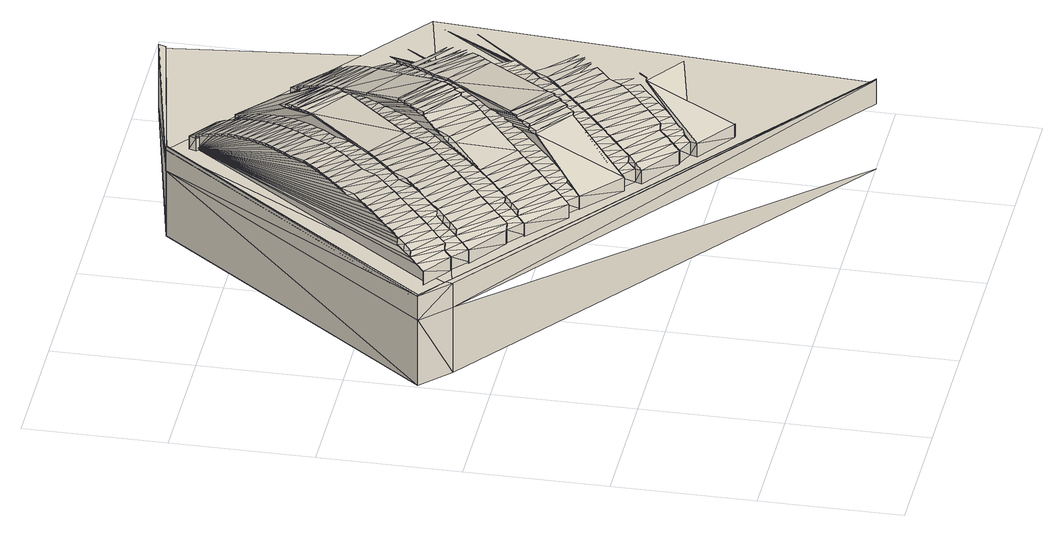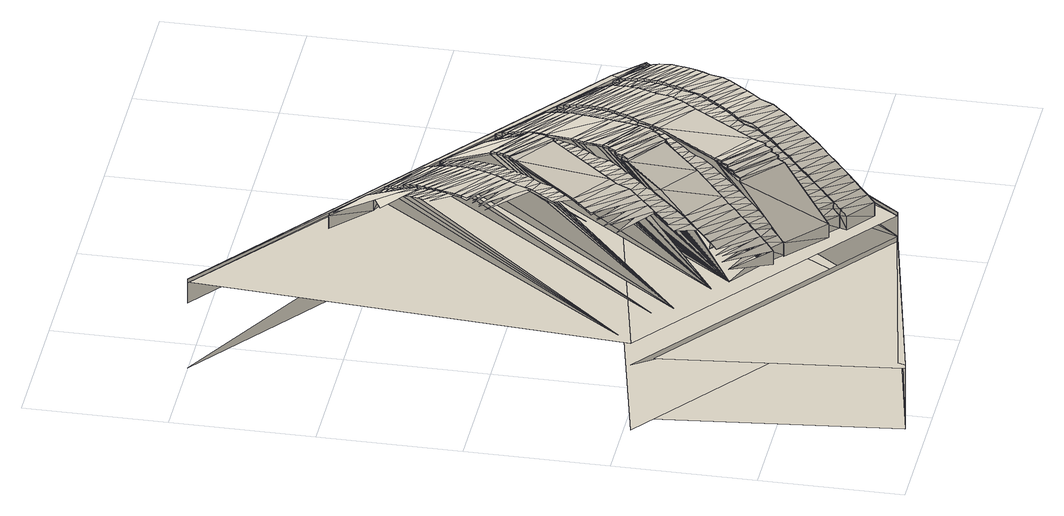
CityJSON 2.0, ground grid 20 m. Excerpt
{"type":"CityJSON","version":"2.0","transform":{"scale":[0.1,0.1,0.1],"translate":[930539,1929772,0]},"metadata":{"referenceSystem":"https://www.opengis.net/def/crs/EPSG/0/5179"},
"CityObjects":{
"building1":{"type":"Building","geometry":[{"type":"MultiSurface","lod":"3","boundaries":[[[0,1,2]],[[3,2,4]],[[5,4,2]],[[6,7,8]],[[4,9,3]],[[10,8,7]],[[11,3,9]],[[7,11,10]],[[9,10,11]],[[5,2,1]],[[12,13,14]],[[15,12,14]],[[16,15,14]],[[17,15,16]],[[13,18,14]],[[12,19,13]],[[15,20,12]],[[21,17,16]],[[14,22,16]],[[17,23,15]],[[24,17,21]],[[25,24,21]],[[16,26,21]],[[24,27,17]],[[22,14,18]],[[28,24,25]],[[18,13,19]],[[19,12,20]],[[29,28,25]],[[21,30,25]],[[26,16,22]],[[20,15,23]],[[28,31,24]],[[18,19,22]],[[19,20,22]],[[32,28,29]],[[20,26,22]],[[30,21,26]],[[25,33,29]],[[34,32,29]],[[23,26,20]],[[19,35,20]],[[23,17,27]],[[32,36,28]],[[37,32,34]],[[20,38,23]],[[30,26,23]],[[33,25,30]],[[27,30,23]],[[39,37,34]],[[29,40,34]],[[27,24,31]],[[38,20,35]],[[35,41,42]],[[38,35,42]],[[37,43,32]],[[44,23,38]],[[45,38,42]],[[46,37,39]],[[33,30,27]],[[23,44,27]],[[40,29,33]],[[31,33,27]],[[31,28,36]],[[47,46,39]],[[34,48,39]],[[44,38,45]],[[46,49,37]],[[27,50,31]],[[41,51,42]],[[40,33,31]],[[52,44,45]],[[50,27,44]],[[35,53,41]],[[38,54,35]],[[55,46,47]],[[36,40,31]],[[48,34,40]],[[42,56,45]],[[50,44,52]],[[36,32,43]],[[39,57,47]],[[44,58,38]],[[59,55,47]],[[2,60,0]],[[31,61,36]],[[61,31,50]],[[62,50,52]],[[55,63,46]],[[48,40,36]],[[45,64,52]],[[43,48,36]],[[57,39,48]],[[65,55,59]],[[61,50,62]],[[43,37,49]],[[50,66,44]],[[67,61,62]],[[47,68,59]],[[36,69,43]],[[69,36,61]],[[70,65,59]],[[65,71,55]],[[57,48,43]],[[52,72,62]],[[56,42,51]],[[69,61,67]],[[49,57,43]],[[68,47,57]],[[51,41,53]],[[73,65,70]],[[61,74,50]],[[49,46,63]],[[53,35,54]],[[64,45,56]],[[75,69,67]],[[76,43,69]],[[43,76,49]],[[59,77,70]],[[62,78,67]],[[79,73,70]],[[54,38,58]],[[73,80,65]],[[68,57,49]],[[63,68,49]],[[76,69,75]],[[69,81,61]],[[72,52,64]],[[51,53,56]],[[77,59,68]],[[53,54,56]],[[82,73,79]],[[63,55,71]],[[54,64,56]],[[83,76,75]],[[49,84,63]],[[84,49,76]],[[58,44,66]],[[67,85,75]],[[58,64,54]],[[70,86,79]],[[77,68,63]],[[87,82,79]],[[53,88,54]],[[82,89,73]],[[84,76,83]],[[78,62,72]],[[90,91,92]],[[71,77,63]],[[76,93,69]],[[86,70,77]],[[72,64,58]],[[94,91,90]],[[54,95,58]],[[96,82,87]],[[97,63,84]],[[66,50,74]],[[71,65,80]],[[98,84,83]],[[1,99,5]],[[63,97,71]],[[66,72,58]],[[75,100,83]],[[95,54,88]],[[101,91,94]],[[79,102,87]],[[86,77,71]],[[88,103,104]],[[105,96,87]],[[85,67,78]],[[96,106,82]],[[97,84,98]],[[95,88,104]],[[84,107,76]],[[108,95,104]],[[78,72,66]],[[58,109,66]],[[109,58,95]],[[80,86,71]],[[74,61,81]],[[110,91,101]],[[102,79,86]],[[111,71,97]],[[112,97,98]],[[74,78,66]],[[80,73,89]],[[113,96,105]],[[109,95,108]],[[71,111,80]],[[83,114,98]],[[103,115,104]],[[97,116,84]],[[117,109,108]],[[100,75,85]],[[66,118,74]],[[102,86,80]],[[85,78,74]],[[111,97,112]],[[87,119,105]],[[118,66,109]],[[120,91,110]],[[88,121,103]],[[113,122,96]],[[123,113,105]],[[81,69,93]],[[81,85,74]],[[104,124,108]],[[89,102,80]],[[95,125,88]],[[118,109,117]],[[119,87,102]],[[126,80,111]],[[127,111,112]],[[89,82,106]],[[128,118,117]],[[109,129,95]],[[80,126,89]],[[98,130,112]],[[131,91,120]],[[74,132,81]],[[132,74,118]],[[133,113,123]],[[100,85,81]],[[111,134,97]],[[114,83,100]],[[119,102,89]],[[108,135,117]],[[126,111,127]],[[93,76,107]],[[93,100,81]],[[105,136,123]],[[132,118,128]],[[106,119,89]],[[137,133,123]],[[133,138,113]],[[118,139,109]],[[140,91,131]],[[141,89,126]],[[136,105,119]],[[142,126,127]],[[143,132,128]],[[106,96,122]],[[81,144,93]],[[144,81,132]],[[89,141,106]],[[112,145,127]],[[114,100,93]],[[117,146,128]],[[124,104,115]],[[147,133,137]],[[126,148,111]],[[130,98,114]],[[136,119,106]],[[107,84,116]],[[141,126,142]],[[144,132,143]],[[107,114,93]],[[115,103,121]],[[149,91,140]],[[132,150,118]],[[135,108,124]],[[123,151,137]],[[122,136,106]],[[152,93,144]],[[121,88,125]],[[153,147,137]],[[154,144,143]],[[147,155,133]],[[93,152,107]],[[156,106,141]],[[157,141,142]],[[151,123,136]],[[128,158,143]],[[130,114,107]],[[125,95,129]],[[122,113,138]],[[106,156,122]],[[127,159,142]],[[145,112,130]],[[141,160,126]],[[161,91,149]],[[152,144,154]],[[162,147,153]],[[116,97,134]],[[115,121,124]],[[116,130,107]],[[144,163,132]],[[146,117,135]],[[151,136,122]],[[121,125,124]],[[156,141,157]],[[125,135,124]],[[164,107,152]],[[165,152,154]],[[137,166,153]],[[138,151,122]],[[129,109,139]],[[107,164,116]],[[167,162,153]],[[162,168,147]],[[169,91,161]],[[143,170,154]],[[129,135,125]],[[171,122,156]],[[172,156,157]],[[166,137,151]],[[145,130,116]],[[152,173,144]],[[121,174,125]],[[164,152,165]],[[142,175,157]],[[159,127,145]],[[158,128,146]],[[138,133,155]],[[122,171,138]],[[156,176,141]],[[134,111,148]],[[134,145,116]],[[177,162,167]],[[146,135,129]],[[139,118,150]],[[125,178,129]],[[179,116,164]],[[180,164,165]],[[166,151,138]],[[181,91,169]],[[171,156,172]],[[116,179,134]],[[139,146,129]],[[153,182,167]],[[154,183,165]],[[178,125,174]],[[177,184,162]],[[185,177,167]],[[155,166,138]],[[159,145,134]],[[164,186,152]],[[174,187,188]],[[189,138,171]],[[179,164,180]],[[170,143,158]],[[178,174,188]],[[158,146,139]],[[129,190,139]],[[191,171,172]],[[175,142,159]],[[182,153,166]],[[2,3,60]],[[192,60,3]],[[193,194,6]],[[148,126,160]],[[157,195,172]],[[148,159,134]],[[190,129,178]],[[155,147,168]],[[3,11,192]],[[150,132,163]],[[138,189,155]],[[7,6,194]],[[150,158,139]],[[196,192,11]],[[197,177,185]],[[198,91,181]],[[171,199,156]],[[194,196,7]],[[11,7,196]],[[200,134,179]],[[201,179,180]],[[134,200,148]],[[189,171,191]],[[182,166,155]],[[165,202,180]],[[6,8,193]],[[1,0,203]],[[167,204,185]],[[139,205,150]],[[197,206,177]],[[187,207,188]],[[208,197,185]],[[179,209,164]],[[175,159,148]],[[205,139,190]],[[170,158,150]],[[168,182,155]],[[183,154,170]],[[200,179,201]],[[210,155,189]],[[163,144,173]],[[174,211,187]],[[195,157,175]],[[212,91,198]],[[213,189,191]],[[160,175,148]],[[163,170,150]],[[178,214,174]],[[160,141,176]],[[204,167,182]],[[168,162,184]],[[172,215,191]],[[216,197,208]],[[155,210,168]],[[189,217,171]],[[218,148,200]],[[53,219,54]],[[148,218,160]],[[150,220,163]],[[220,150,205]],[[210,189,213]],[[180,221,201]],[[222,178,188]],[[204,182,168]],[[183,170,163]],[[200,223,179]],[[202,165,183]],[[185,224,208]],[[216,225,197]],[[226,216,208]],[[227,91,212]],[[195,175,160]],[[54,219,58]],[[173,152,186]],[[184,204,168]],[[173,183,163]],[[228,168,210]],[[229,210,213]],[[215,172,195]],[[176,195,160]],[[230,200,201]],[[176,156,199]],[[224,185,204]],[[184,177,206]],[[191,231,213]],[[232,160,218]],[[233,163,220]],[[168,228,184]],[[210,234,189]],[[235,216,226]],[[163,233,173]],[[58,219,66]],[[160,232,176]],[[236,91,227]],[[202,183,173]],[[228,210,229]],[[221,180,202]],[[224,204,184]],[[237,188,207]],[[235,238,216]],[[208,239,226]],[[186,164,209]],[[215,195,176]],[[186,202,173]],[[240,235,226]],[[207,187,211]],[[206,224,184]],[[66,219,74]],[[241,184,228]],[[211,174,214]],[[231,191,215]],[[242,228,229]],[[199,215,176]],[[243,173,233]],[[244,230,201]],[[199,171,217]],[[239,208,224]],[[206,197,225]],[[245,176,232]],[[213,246,229]],[[173,243,186]],[[247,91,236]],[[184,241,206]],[[228,248,210]],[[176,245,199]],[[221,202,186]],[[74,219,81]],[[249,235,240]],[[250,201,221]],[[241,228,242]],[[239,224,206]],[[209,179,223]],[[207,211,237]],[[209,221,186]],[[231,215,199]],[[211,214,237]],[[249,251,235]],[[225,239,206]],[[226,252,240]],[[253,186,243]],[[254,206,241]],[[201,250,244]],[[255,91,247]],[[217,231,199]],[[246,213,231]],[[256,249,240]],[[81,219,93]],[[186,253,209]],[[188,237,222]],[[217,189,234]],[[230,257,200]],[[225,216,238]],[[252,226,239]],[[258,199,245]],[[206,254,225]],[[229,259,242]],[[241,260,228]],[[250,221,209]],[[261,262,178]],[[211,263,214]],[[199,258,217]],[[4,5,264]],[[265,264,5]],[[264,266,4]],[[8,10,267]],[[268,249,256]],[[252,239,225]],[[223,250,209]],[[9,4,266]],[[214,269,270]],[[271,267,10]],[[246,231,217]],[[10,9,271]],[[266,271,9]],[[93,219,107]],[[272,209,253]],[[238,252,225]],[[273,91,255]],[[261,178,222]],[[268,274,249]],[[275,225,254]],[[240,276,256]],[[234,246,217]],[[209,272,223]],[[263,277,278]],[[279,268,256]],[[269,214,263]],[[259,229,246]],[[238,235,251]],[[280,217,258]],[[269,263,278]],[[225,275,238]],[[234,210,248]],[[276,240,252]],[[281,230,244]],[[282,269,278]],[[270,283,284]],[[214,285,237]],[[283,270,269]],[[107,219,116]],[[217,280,234]],[[286,268,279]],[[276,252,238]],[[287,91,273]],[[288,223,272]],[[283,269,282]],[[259,246,234]],[[35,38,289]],[[290,230,281]],[[251,276,238]],[[277,291,278]],[[292,238,275]],[[293,241,242]],[[223,288,294]],[[295,244,250]],[[285,222,237]],[[223,200,257]],[[256,296,279]],[[257,250,223]],[[284,297,298]],[[286,299,268]],[[38,44,289]],[[300,286,279]],[[301,283,282]],[[116,219,134]],[[297,284,283]],[[263,302,277]],[[248,259,234]],[[251,249,274]],[[248,228,260]],[[238,292,251]],[[303,242,259]],[[214,178,262]],[[304,234,280]],[[305,290,281]],[[278,306,282]],[[296,256,276]],[[244,295,281]],[[269,307,263]],[[44,50,289]],[[308,91,287]],[[297,283,301]],[[309,286,300]],[[234,304,248]],[[310,261,222]],[[311,294,288]],[[290,312,230]],[[296,276,251]],[[313,298,297]],[[283,314,269]],[[134,219,148]],[[50,61,289]],[[315,297,301]],[[316,261,310]],[[294,311,317]],[[298,313,318]],[[121,319,125]],[[274,296,251]],[[303,259,248]],[[320,290,305]],[[309,321,286]],[[322,316,310]],[[323,251,292]],[[279,324,300]],[[325,309,300]],[[282,326,301]],[[327,91,308]],[[61,69,289]],[[260,303,248]],[[262,285,214]],[[313,297,315]],[[251,323,274]],[[125,319,129]],[[328,316,322]],[[274,268,299]],[[329,248,304]],[[324,279,296]],[[330,320,305]],[[331,328,322]],[[297,332,283]],[[148,219,160]],[[281,333,305]],[[334,317,311]],[[222,285,310]],[[335,309,325]],[[248,329,260]],[[336,318,313]],[[337,313,315]],[[69,76,289]],[[320,338,290]],[[339,328,331]],[[318,336,340]],[[129,319,139]],[[324,296,274]],[[317,334,341]],[[316,342,261]],[[295,250,257]],[[306,278,291]],[[343,91,327]],[[344,339,331]],[[301,345,315]],[[299,324,274]],[[346,320,330]],[[335,347,309]],[[76,84,289]],[[310,348,322]],[[291,277,302]],[[300,349,325]],[[350,293,242]],[[351,335,325]],[[336,313,337]],[[352,274,323]],[[313,353,297]],[[302,263,307]],[[160,219,176]],[[139,319,150]],[[354,339,344]],[[328,355,316]],[[326,282,306]],[[356,260,329]],[[333,281,295]],[[84,97,289]],[[299,286,321]],[[274,352,299]],[[349,300,324]],[[357,340,336]],[[358,354,344]],[[359,336,337]],[[360,346,330]],[[257,230,312]],[[322,361,331]],[[362,335,351]],[[363,341,334]],[[340,357,364]],[[260,356,365]],[[307,269,314]],[[305,366,330]],[[367,91,343]],[[339,368,328]],[[369,360,330]],[[346,370,320]],[[315,371,337]],[[341,363,372]],[[373,354,358]],[[97,111,289]],[[150,319,163]],[[349,324,299]],[[357,336,359]],[[336,374,313]],[[331,375,344]],[[291,302,306]],[[362,376,335]],[[176,219,199]],[[242,303,350]],[[377,373,358]],[[378,362,351]],[[325,379,351]],[[302,307,306]],[[293,380,241]],[[345,301,326]],[[333,295,257]],[[321,349,299]],[[307,326,306]],[[354,381,339]],[[382,373,377]],[[383,299,352]],[[111,126,289]],[[384,360,369]],[[267,385,8]],[[386,364,357]],[[387,365,356]],[[388,357,359]],[[312,333,257]],[[314,283,332]],[[203,0,60]],[[389,91,367]],[[321,309,347]],[[366,305,333]],[[390,382,377]],[[379,325,349]],[[163,319,173]],[[299,383,321]],[[314,326,307]],[[391,362,378]],[[364,386,392]],[[348,310,285]],[[393,372,363]],[[312,290,338]],[[394,360,384]],[[337,395,359]],[[344,396,358]],[[302,397,307]],[[373,398,354]],[[365,387,399]],[[330,400,369]],[[199,219,217]],[[372,393,401]],[[262,261,342]],[[126,141,289]],[[402,394,384]],[[360,403,346]],[[404,382,390]],[[357,405,336]],[[380,303,260]],[[379,349,321]],[[386,357,388]],[[371,315,345]],[[391,406,362]],[[361,322,348]],[[307,407,314]],[[408,391,378]],[[351,409,378]],[[358,410,377]],[[345,326,314]],[[411,404,390]],[[347,379,321]],[[332,297,353]],[[412,394,402]],[[173,319,186]],[[366,333,312]],[[382,413,373]],[[414,404,411]],[[415,91,389]],[[416,321,383]],[[342,316,355]],[[417,392,386]],[[332,345,314]],[[418,386,388]],[[141,156,289]],[[419,399,387]],[[369,420,384]],[[421,412,402]],[[392,417,422]],[[347,335,376]],[[409,351,379]],[[338,366,312]],[[400,330,366]],[[407,307,397]],[[423,391,408]],[[217,219,234]],[[359,424,388]],[[321,416,347]],[[375,331,361]],[[425,401,393]],[[397,426,427]],[[348,285,262]],[[394,428,360]],[[404,429,382]],[[377,430,390]],[[355,328,368]],[[407,397,427]],[[399,419,431]],[[342,348,262]],[[432,412,421]],[[386,433,357]],[[338,320,370]],[[395,337,371]],[[417,386,418]],[[314,434,332]],[[401,425,435]],[[371,345,332]],[[186,319,209]],[[434,314,407]],[[384,436,402]],[[156,171,289]],[[409,379,347]],[[423,437,391]],[[438,423,408]],[[439,432,421]],[[396,344,375]],[[361,348,342]],[[353,313,374]],[[378,440,408]],[[441,350,303]],[[260,241,380]],[[390,442,411]],[[412,443,394]],[[353,371,332]],[[368,339,381]],[[444,422,417]],[[445,91,415]],[[414,446,404]],[[376,409,347]],[[447,432,439]],[[355,361,342]],[[448,417,418]],[[400,366,338]],[[449,347,416]],[[88,95,450]],[[234,219,248]],[[422,444,451]],[[376,362,406]],[[171,189,289]],[[426,452,427]],[[453,431,419]],[[454,447,439]],[[388,455,418]],[[456,423,438]],[[424,359,395]],[[440,378,409]],[[375,361,355]],[[432,457,412]],[[95,109,450]],[[347,449,376]],[[402,458,421]],[[332,459,353]],[[209,319,223]],[[370,400,338]],[[410,358,396]],[[381,354,398]],[[459,332,434]],[[420,369,400]],[[368,375,355]],[[397,460,426]],[[395,371,353]],[[461,435,425]],[[417,462,386]],[[431,453,463]],[[464,447,454]],[[444,417,448]],[[370,346,403]],[[435,461,465]],[[374,336,405]],[[407,466,397]],[[467,91,445]],[[456,468,423]],[[109,118,450]],[[374,395,353]],[[189,210,289]],[[396,375,368]],[[440,409,376]],[[408,469,438]],[[470,456,438]],[[430,377,410]],[[471,464,454]],[[421,472,439]],[[447,473,432]],[[381,396,368]],[[474,451,444]],[[406,440,376]],[[398,373,413]],[[248,219,260]],[[475,444,448]],[[476,464,471]],[[477,353,459]],[[478,376,449]],[[479,407,427]],[[118,132,450]],[[451,474,480]],[[211,481,214]],[[418,482,448]],[[353,477,374]],[[436,384,420]],[[455,388,424]],[[406,391,437]],[[483,463,453]],[[210,228,289]],[[410,396,381]],[[424,395,374]],[[484,456,470]],[[469,408,440]],[[485,414,411]],[[486,476,471]],[[464,487,447]],[[403,400,370]],[[376,478,406]],[[403,360,428]],[[413,382,429]],[[488,293,350]],[[398,410,381]],[[444,489,417]],[[442,390,430]],[[490,91,467]],[[439,491,454]],[[132,144,450]],[[474,444,475]],[[463,483,492]],[[493,465,461]],[[405,357,433]],[[494,476,486]],[[405,424,374]],[[289,241,293]],[[484,495,456]],[[469,440,406]],[[496,293,488]],[[496,497,293]],[[458,402,436]],[[430,410,398]],[[228,241,289]],[[420,400,403]],[[498,484,470]],[[438,499,470]],[[144,152,450]],[[465,493,500]],[[501,411,442]],[[502,494,486]],[[428,394,443]],[[454,503,471]],[[413,430,398]],[[504,480,474]],[[476,505,464]],[[429,404,446]],[[437,469,406]],[[506,374,477]],[[507,474,475]],[[497,508,293]],[[509,496,488]],[[510,494,502]],[[511,406,478]],[[374,506,405]],[[480,504,512]],[[482,418,455]],[[455,424,405]],[[513,91,490]],[[437,423,468]],[[448,514,475]],[[515,484,498]],[[508,516,293]],[[436,420,403]],[[517,427,452]],[[499,438,469]],[[442,430,413]],[[152,164,450]],[[443,412,457]],[[406,511,437]],[[472,421,458]],[[428,436,403]],[[494,518,476]],[[497,496,509]],[[452,426,460]],[[519,492,483]],[[429,442,413]],[[474,520,444]],[[516,521,293]],[[471,522,486]],[[504,474,507]],[[433,455,405]],[[433,386,462]],[[350,441,488]],[[460,397,466]],[[496,523,293]],[[524,497,509]],[[223,319,257]],[[515,525,484]],[[458,436,428]],[[492,519,526]],[[527,500,493]],[[521,528,293]],[[529,515,498]],[[501,442,429]],[[499,469,437]],[[164,179,450]],[[508,497,524]],[[470,530,498]],[[443,458,428]],[[491,439,472]],[[531,405,506]],[[457,432,473]],[[446,501,429]],[[532,91,513]],[[533,512,504]],[[510,534,494]],[[528,535,293]],[[468,499,437]],[[536,504,507]],[[405,531,433]],[[500,527,537]],[[538,508,524]],[[486,539,502]],[[540,437,511]],[[535,541,293]],[[441,303,380]],[[482,455,433]],[[542,515,529]],[[514,448,482]],[[497,543,496]],[[475,544,507]],[[468,456,495]],[[512,533,545]],[[472,458,443]],[[488,546,509]],[[179,200,450]],[[530,470,499]],[[473,447,487]],[[437,540,468]],[[547,510,502]],[[452,460,517]],[[457,472,443]],[[504,548,474]],[[516,508,538]],[[460,466,517]],[[462,482,433]],[[503,454,491]],[[462,417,489]],[[549,485,411]],[[533,504,536]],[[542,550,515]],[[551,526,519]],[[552,91,532]],[[553,542,529]],[[554,516,538]],[[509,555,524]],[[498,556,529]],[[491,472,457]],[[530,499,468]],[[508,557,497]],[[558,537,527]],[[559,433,531]],[[427,517,479]],[[526,551,560]],[[521,516,554]],[[473,491,457]],[[522,471,503]],[[487,464,505]],[[561,545,533]],[[495,530,468]],[[433,559,462]],[[562,533,536]],[[563,542,553]],[[564,468,540]],[[565,521,554]],[[537,558,566]],[[514,482,462]],[[544,475,514]],[[495,484,525]],[[516,567,508]],[[257,319,312]],[[507,568,536]],[[569,570,407]],[[545,561,571]],[[556,498,530]],[[524,572,538]],[[503,491,473]],[[468,564,495]],[[573,91,552]],[[505,476,518]],[[533,574,504]],[[528,521,565]],[[487,503,473]],[[489,514,462]],[[489,444,520]],[[485,575,414]],[[563,576,542]],[[411,501,549]],[[577,563,553]],[[561,533,562]],[[200,230,450]],[[539,486,522]],[[214,481,262]],[[529,578,553]],[[380,293,523]],[[546,488,441]],[[579,528,565]],[[521,580,516]],[[581,560,551]],[[556,530,495]],[[582,462,559]],[[522,503,487]],[[538,583,554]],[[569,407,479]],[[535,528,579]],[[541,584,293]],[[585,566,558]],[[505,522,487]],[[462,582,489]],[[525,556,495]],[[560,581,586]],[[518,494,534]],[[587,563,577]],[[588,571,561]],[[312,319,338]],[[589,91,573]],[[544,514,489]],[[525,515,550]],[[590,535,579]],[[591,561,562]],[[528,592,521]],[[568,507,544]],[[593,495,564]],[[566,585,594]],[[523,496,543]],[[595,502,539]],[[578,529,556]],[[555,509,546]],[[541,535,590]],[[495,593,525]],[[571,588,596]],[[597,598,510]],[[536,599,562]],[[554,600,565]],[[561,601,533]],[[602,587,577]],[[520,544,489]],[[587,603,563]],[[539,522,505]],[[575,501,446]],[[520,474,548]],[[546,441,380]],[[502,595,547]],[[518,539,505]],[[597,510,547]],[[553,604,577]],[[588,561,591]],[[605,1,203]],[[8,385,193]],[[606,602,577]],[[578,556,525]],[[535,607,528]],[[608,489,582]],[[609,91,589]],[[572,524,555]],[[523,546,380]],[[543,497,557]],[[260,219,380]],[[610,586,581]],[[565,611,579]],[[174,178,612]],[[595,539,518]],[[550,578,525]],[[613,594,585]],[[489,608,520]],[[534,595,518]],[[230,290,450]],[[338,319,370]],[[586,610,614]],[[550,542,576]],[[541,615,535]],[[523,380,543]],[[568,544,520]],[[616,596,588]],[[617,525,593]],[[555,546,523]],[[604,553,578]],[[557,508,567]],[[594,613,618]],[[619,588,591]],[[620,91,609]],[[543,555,523]],[[599,536,568]],[[525,617,550]],[[602,621,587]],[[622,602,606]],[[567,557,380]],[[380,557,543]],[[579,623,590]],[[583,538,572]],[[596,616,624]],[[562,625,591]],[[548,568,520]],[[588,626,561]],[[548,504,574]],[[577,627,606]],[[290,320,450]],[[580,567,380]],[[628,569,479]],[[629,622,606]],[[584,289,293]],[[262,481,342]],[[572,555,543]],[[604,578,550]],[[446,414,575]],[[630,549,501]],[[631,520,608]],[[616,588,619]],[[302,632,307]],[[567,516,580]],[[557,572,543]],[[592,580,380]],[[633,614,610]],[[634,569,628]],[[576,604,550]],[[600,554,583]],[[635,636,620]],[[370,319,403]],[[520,631,548]],[[576,563,603]],[[342,481,355]],[[637,634,628]],[[485,618,613]],[[638,550,617]],[[607,592,380]],[[614,633,639]],[[640,622,629]],[[636,91,620]],[[622,641,602]],[[320,346,450]],[[627,577,604]],[[580,521,592]],[[307,632,314]],[[550,638,576]],[[599,568,548]],[[642,541,590]],[[583,572,557]],[[643,624,616]],[[644,616,619]],[[567,583,557]],[[615,607,380]],[[618,485,645]],[[355,481,368]],[[403,319,428]],[[646,640,629]],[[647,634,637]],[[606,648,629]],[[534,510,598]],[[611,565,600]],[[625,562,599]],[[649,595,534]],[[591,650,619]],[[624,643,651]],[[616,652,588]],[[574,533,601]],[[574,599,548]],[[627,604,576]],[[178,261,612]],[[653,640,654]],[[346,360,450]],[[649,547,595]],[[600,583,567]],[[368,481,381]],[[592,528,607]],[[428,319,443]],[[603,627,576]],[[654,640,646]],[[655,597,547]],[[314,632,332]],[[580,600,567]],[[640,656,622]],[[603,587,621]],[[623,579,611]],[[643,616,644]],[[657,639,633]],[[658,576,638]],[[548,659,574]],[[648,606,627]],[[381,481,398]],[[360,394,450]],[[443,319,457]],[[653,660,640]],[[661,645,485]],[[576,658,603]],[[662,663,664]],[[639,657,665]],[[666,664,663]],[[607,535,615]],[[629,667,646]],[[611,600,580]],[[668,485,549]],[[592,611,580]],[[394,412,450]],[[625,599,574]],[[654,669,653]],[[670,590,623]],[[645,661,671]],[[332,632,353]],[[621,627,603]],[[672,643,644]],[[673,651,643]],[[457,319,473]],[[398,481,413]],[[621,602,641]],[[619,674,644]],[[650,591,625]],[[412,432,450]],[[598,649,534]],[[601,625,574]],[[601,561,626]],[[623,611,592]],[[646,675,654]],[[643,676,616]],[[607,623,592]],[[651,673,677]],[[661,485,668]],[[413,481,429]],[[432,447,450]],[[473,319,487]],[[667,629,648]],[[678,603,658]],[[648,627,621]],[[679,665,657]],[[603,678,621]],[[447,464,450]],[[680,615,380]],[[665,679,681]],[[673,643,672]],[[641,648,621]],[[670,623,607]],[[682,671,661]],[[429,481,446]],[[615,670,607]],[[641,622,656]],[[487,319,505]],[[464,476,450]],[[683,661,668]],[[261,316,612]],[[671,682,684]],[[661,685,485]],[[549,630,668]],[[584,680,541]],[[476,494,450]],[[667,648,641]],[[505,319,518]],[[686,677,673]],[[656,640,660]],[[621,687,641]],[[316,328,612]],[[644,688,672]],[[687,621,678]],[[675,646,667]],[[689,597,655]],[[689,690,597]],[[494,510,450]],[[547,649,655]],[[677,686,691]],[[673,692,643]],[[660,653,669]],[[656,667,641]],[[689,681,679]],[[328,339,612]],[[630,501,575]],[[682,661,683]],[[590,670,642]],[[518,319,534]],[[681,689,693]],[[339,354,612]],[[669,654,675]],[[694,684,682]],[[354,373,612]],[[641,695,656]],[[675,667,656]],[[660,669,656]],[[695,641,687]],[[584,541,642]],[[696,682,683]],[[682,697,661]],[[669,675,656]],[[373,382,612]],[[698,691,686]],[[684,694,699]],[[219,680,380]],[[668,700,683]],[[656,584,660]],[[701,693,689]],[[382,404,612]],[[691,698,702]],[[510,597,450]],[[703,689,655]],[[693,701,704]],[[694,682,696]],[[404,414,612]],[[705,670,615]],[[584,656,695]],[[706,699,694]],[[263,269,707]],[[289,660,584]],[[701,689,703]],[[575,485,685]],[[615,541,680]],[[700,668,630]],[[708,673,672]],[[709,702,698]],[[710,694,696]],[[269,283,707]],[[711,649,598]],[[598,597,690]],[[699,706,712]],[[694,713,682]],[[714,704,701]],[[683,715,696]],[[711,655,649]],[[702,709,575]],[[705,642,670]],[[704,714,716]],[[717,701,703]],[[289,584,718]],[[706,694,710]],[[701,719,689]],[[534,319,598]],[[718,584,642]],[[700,630,575]],[[655,711,703]],[[714,701,717]],[[720,712,706]],[[685,661,697]],[[685,700,575]],[[721,716,714]],[[690,711,598]],[[722,706,710]],[[715,683,700]],[[680,705,615]],[[712,720,723]],[[706,724,694]],[[716,721,725]],[[289,219,584]],[[696,726,710]],[[727,714,717]],[[718,728,289]],[[597,689,450]],[[714,729,701]],[[720,706,722]],[[703,730,717]],[[642,705,718]],[[414,485,612]],[[721,714,727]],[[731,723,720]],[[732,725,721]],[[697,682,713]],[[725,732,733]],[[734,720,722]],[[723,731,735]],[[726,696,715]],[[720,736,706]],[[737,721,727]],[[710,738,722]],[[721,739,714]],[[731,720,734]],[[690,689,719]],[[732,721,737]],[[717,740,727]],[[689,701,450]],[[730,703,711]],[[733,741,742]],[[743,735,731]],[[741,733,732]],[[735,743,690]],[[744,731,734]],[[745,732,737]],[[60,746,203]],[[701,714,450]],[[680,584,219]],[[731,747,720]],[[722,748,734]],[[732,749,721]],[[219,289,728]],[[730,711,690]],[[741,732,745]],[[727,750,737]],[[743,731,744]],[[742,751,752]],[[719,701,729]],[[751,742,741]],[[714,721,450]],[[728,718,705]],[[719,730,690]],[[740,717,730]],[[598,319,690]],[[753,690,743]],[[751,741,745]],[[690,753,719]],[[754,743,744]],[[721,732,450]],[[485,661,612]],[[741,755,732]],[[756,751,745]],[[752,757,680]],[[219,728,680]],[[757,752,751]],[[737,758,745]],[[728,705,680]],[[740,730,719]],[[729,714,739]],[[753,743,754]],[[732,741,450]],[[450,741,751]],[[680,759,219]],[[729,740,719]],[[750,727,740]],[[661,682,612]],[[757,751,756]],[[760,719,753]],[[757,759,751]],[[719,760,729]],[[761,757,756]],[[759,680,757]],[[751,762,741]],[[759,450,751]],[[745,763,756]],[[690,319,719]],[[750,740,729]],[[739,721,749]],[[450,219,759]],[[759,757,761]],[[739,750,729]],[[758,737,750]],[[757,764,751]],[[765,759,761]],[[450,759,766]],[[756,767,761]],[[749,732,755]],[[766,759,765]],[[759,768,757]],[[763,745,758]],[[450,319,759]],[[761,769,765]],[[766,770,450]],[[765,771,766]],[[772,773,203]],[[774,775,663]],[[666,663,776]],[[664,666,777]],[[776,777,666]],[[775,776,663]],[[777,778,664]],[[203,662,772]],[[778,772,662]],[[662,664,778]]]}]}
},
"vertices":[
[6,500,0],[47,460,0],[6,500,102],[6,500,140],[47,460,140],[47,460,102],[6,500,135],[10,500,135],[47,460,135],[49,470,140],[49,470,135],[10,500,140],[47,500,135],[44,500,135],[44,500,156],[47,500,155],[50,510,163],[53,510,161],[86,470,135],[89,470,135],[89,470,155],[56,520,169],[86,470,156],[94,480,161],[59,520,167],[63,520,174],[92,480,163],[101,490,167],[65,530,172],[70,530,180],[98,480,169],[107,490,172],[72,540,177],[105,490,174],[77,540,185],[112,450,135],[114,500,177],[79,540,182],[112,450,155],[84,550,190],[112,500,180],[109,450,135],[109,450,156],[121,510,182],[118,460,161],[115,460,163],[86,550,187],[92,560,194],[119,510,185],[128,520,187],[124,470,167],[166,410,135],[121,470,169],[169,410,135],[169,410,155],[94,560,191],[166,410,156],[126,520,190],[175,420,161],[100,570,198],[318,900,102],[130,480,172],[128,470,174],[135,530,191],[173,410,163],[101,570,195],[181,430,167],[134,480,180],[134,530,194],[136,490,177],[108,580,202],[143,540,195],[179,420,169],[109,580,199],[188,430,172],[142,490,185],[144,500,182],[141,540,198],[185,430,174],[116,590,205],[151,550,199],[194,440,177],[117,590,202],[149,500,190],[151,500,187],[192,440,180],[149,550,202],[124,600,208],[193,390,135],[159,560,202],[53,500,155],[328,860,135],[53,500,135],[201,450,182],[59,510,161],[193,390,155],[125,600,205],[158,510,191],[157,510,194],[659,0,0],[199,450,185],[64,510,167],[158,560,205],[189,390,135],[189,390,156],[133,610,211],[167,570,205],[208,460,187],[195,400,163],[198,400,161],[71,520,172],[166,520,195],[164,520,198],[133,620,208],[207,460,190],[247,340,135],[216,470,191],[202,400,169],[204,410,167],[166,570,208],[78,530,177],[250,350,135],[175,580,208],[141,630,213],[247,340,156],[250,350,155],[174,530,199],[173,530,202],[208,410,174],[256,360,161],[214,470,194],[84,540,182],[211,420,172],[142,630,210],[223,480,195],[253,350,163],[174,580,211],[149,640,215],[183,600,210],[262,360,167],[92,550,187],[181,540,202],[181,540,205],[215,420,180],[217,420,177],[222,480,198],[259,360,169],[150,640,212],[231,490,199],[99,560,191],[268,370,172],[183,590,213],[224,430,182],[158,650,216],[223,430,185],[192,610,212],[190,560,205],[189,550,208],[266,370,174],[230,490,202],[239,500,202],[107,570,195],[159,650,213],[274,380,177],[231,440,187],[229,440,190],[191,610,215],[167,660,217],[201,620,213],[114,580,199],[273,380,180],[198,570,208],[197,570,211],[281,390,182],[273,330,135],[238,500,205],[248,510,205],[168,660,214],[273,330,155],[239,450,191],[237,450,194],[123,590,202],[200,620,216],[280,390,185],[209,630,214],[176,670,218],[289,400,187],[270,330,135],[270,330,156],[206,580,210],[279,340,161],[206,580,213],[318,900,140],[318,900,135],[319,900,135],[246,510,208],[319,900,140],[176,670,215],[131,600,205],[256,520,208],[246,460,195],[245,460,198],[287,400,190],[318,900,0],[209,630,217],[284,350,167],[218,640,215],[328,280,135],[184,680,218],[296,410,191],[215,590,212],[330,290,135],[139,610,208],[214,590,215],[330,290,155],[255,520,211],[184,680,215],[264,530,210],[254,470,199],[444,770,135],[291,350,172],[294,410,194],[326,400,212],[304,420,195],[218,640,218],[226,650,215],[193,690,218],[148,620,210],[224,600,213],[223,600,216],[279,510,214],[263,530,213],[262,480,202],[298,360,177],[273,540,212],[193,690,215],[156,630,212],[328,280,156],[235,660,215],[226,650,218],[202,710,217],[232,610,214],[232,610,217],[304,370,182],[278,500,216],[270,490,205],[272,540,215],[164,640,213],[281,560,213],[202,710,214],[303,420,198],[244,670,214],[235,660,218],[312,380,187],[241,620,215],[173,660,214],[211,720,216],[336,460,214],[279,500,208],[281,560,216],[289,570,214],[328,400,210],[385,360,210],[353,270,135],[659,0,140],[659,0,102],[661,0,140],[659,0,135],[211,720,213],[353,270,155],[336,290,161],[661,0,135],[319,390,191],[182,670,215],[252,680,213],[249,630,215],[244,670,217],[350,260,135],[350,260,156],[219,730,215],[287,520,210],[286,510,220],[356,270,163],[359,280,161],[342,300,167],[383,360,212],[219,730,212],[191,680,215],[327,400,195],[387,810,135],[288,520,218],[408,220,135],[258,640,215],[304,700,221],[312,430,199],[335,460,216],[253,690,216],[365,280,167],[348,310,172],[261,700,212],[228,740,213],[363,280,169],[411,220,135],[289,570,217],[296,530,212],[295,530,224],[408,220,156],[411,220,155],[199,690,215],[228,740,210],[329,400,215],[334,410,199],[345,470,218],[371,290,172],[417,230,161],[369,290,174],[331,410,213],[319,440,202],[355,320,177],[525,710,135],[296,530,221],[269,710,210],[333,410,218],[266,660,214],[261,700,215],[237,750,211],[414,230,163],[208,700,214],[334,410,215],[304,540,213],[304,540,228],[337,410,220],[423,240,167],[344,470,220],[343,420,202],[236,750,208],[378,300,177],[376,300,180],[354,480,221],[338,420,218],[362,330,182],[328,450,205],[389,360,213],[216,710,213],[341,420,222],[420,240,169],[305,540,226],[278,720,208],[386,360,215],[270,710,213],[303,700,224],[245,760,208],[275,670,213],[429,250,172],[342,420,219],[392,370,215],[313,550,214],[385,310,182],[345,430,223],[383,310,185],[314,550,230],[391,370,218],[244,760,205],[351,430,205],[369,340,187],[298,580,215],[353,480,224],[225,720,212],[396,370,218],[313,550,233],[363,500,226],[427,250,174],[336,460,208],[346,430,221],[436,260,177],[394,370,220],[286,730,205],[349,430,224],[253,770,205],[278,720,211],[361,660,221],[399,380,219],[350,430,221],[284,680,212],[316,550,235],[704,610,135],[393,320,187],[321,560,215],[391,320,190],[233,730,210],[354,440,225],[253,770,202],[377,350,191],[359,440,208],[318,560,232],[434,250,180],[399,380,222],[434,210,135],[404,380,221],[307,590,215],[361,490,228],[344,470,210],[321,560,236],[371,510,230],[354,440,222],[443,270,182],[294,740,202],[434,210,155],[261,780,202],[287,730,208],[403,380,223],[358,440,224],[321,560,233],[408,390,221],[358,440,221],[242,750,208],[292,690,210],[399,330,191],[398,330,194],[330,570,215],[370,510,233],[325,570,237],[384,360,195],[260,780,199],[441,260,185],[368,450,210],[431,200,135],[431,200,156],[375,510,232],[411,390,222],[407,390,224],[316,600,215],[326,570,234],[450,280,187],[439,220,161],[353,480,212],[374,510,235],[302,750,199],[269,790,198],[330,570,237],[295,740,205],[361,660,224],[411,390,225],[379,520,233],[408,340,195],[250,760,205],[416,400,221],[329,570,234],[406,340,198],[301,700,208],[468,750,135],[392,370,199],[488,160,135],[338,580,215],[334,580,236],[448,270,190],[268,790,195],[383,520,234],[378,520,236],[446,220,167],[491,160,135],[376,470,212],[458,290,191],[324,610,214],[334,580,233],[361,490,213],[491,160,155],[258,770,202],[310,760,195],[303,750,202],[278,800,194],[339,580,236],[383,520,237],[387,530,234],[415,350,199],[414,350,202],[338,580,233],[452,230,172],[309,710,205],[486,280,212],[400,380,202],[606,650,135],[456,280,194],[347,590,214],[276,800,191],[428,530,214],[343,590,234],[391,530,233],[308,710,224],[465,300,195],[266,780,199],[388,530,237],[333,620,213],[384,480,213],[342,590,231],[318,770,191],[308,710,221],[312,720,221],[285,810,190],[311,760,198],[370,510,214],[416,400,224],[348,590,233],[392,530,236],[423,360,202],[396,540,233],[459,240,177],[422,360,205],[316,720,220],[312,720,224],[346,590,230],[317,720,202],[408,390,205],[274,790,195],[464,290,198],[283,810,187],[319,730,219],[488,160,156],[399,540,231],[356,610,213],[473,310,199],[323,730,217],[396,540,236],[365,670,221],[316,720,223],[325,780,187],[341,630,212],[393,490,214],[327,740,215],[292,820,185],[319,770,194],[466,250,182],[281,800,191],[431,370,205],[404,550,230],[331,740,212],[430,370,208],[379,520,215],[321,730,222],[401,550,234],[325,730,199],[334,740,209],[291,820,182],[369,670,221],[471,300,202],[417,400,208],[365,670,224],[382,640,215],[481,320,202],[428,530,217],[332,790,182],[364,620,212],[289,810,187],[299,830,180],[325,730,220],[369,670,224],[326,780,190],[373,680,220],[402,500,215],[473,260,187],[349,650,210],[439,380,208],[439,380,211],[298,830,177],[333,740,195],[329,740,218],[388,530,215],[377,680,219],[479,310,205],[489,280,210],[546,240,210],[425,410,210],[374,680,223],[296,820,182],[489,330,205],[485,490,214],[339,800,177],[306,840,174],[334,790,185],[333,740,215],[381,690,217],[373,630,210],[480,270,191],[378,680,222],[387,810,155],[410,510,215],[358,660,208],[304,840,172],[448,390,210],[303,830,177],[336,750,212],[448,390,213],[384,690,215],[341,750,191],[396,540,215],[405,550,233],[434,420,212],[381,640,212],[438,590,212],[488,330,208],[383,690,220],[497,340,208],[310,850,167],[346,810,172],[341,800,180],[704,610,0],[313,850,169],[388,700,212],[488,280,195],[310,830,172],[381,640,208],[386,690,218],[548,690,135],[419,520,215],[366,670,205],[392,700,209],[456,400,212],[348,760,187],[404,550,214],[456,400,215],[316,840,167],[352,820,167],[316,860,161],[390,700,215],[442,430,213],[496,340,211],[506,350,210],[348,810,174],[490,280,215],[319,860,163],[486,490,217],[496,290,199],[686,590,135],[389,650,205],[492,280,213],[322,850,161],[328,860,155],[494,290,218],[355,770,182],[374,680,202],[322,860,155],[358,820,161],[390,820,156],[465,420,213],[464,410,216],[413,560,213],[325,870,156],[496,290,215],[354,820,169],[439,600,215],[505,350,213],[451,440,214],[514,360,212],[322,860,135],[325,870,135],[414,680,198],[364,830,155],[398,660,202],[362,780,177],[504,300,202],[364,830,135],[436,540,213],[318,900,100],[318,900,95],[319,900,100],[383,690,199],[319,900,95],[361,830,163],[436,540,216],[367,840,135],[394,700,212],[422,570,212],[473,430,217],[474,430,214],[513,360,215],[367,840,156],[523,370,213],[459,460,215],[369,790,172],[406,670,199],[444,770,155],[390,700,195],[444,560,212],[445,560,215],[430,580,210],[494,500,213],[483,440,215],[375,800,167],[522,370,216],[413,680,195],[471,640,195],[468,470,215],[531,380,214],[398,710,191],[453,570,210],[381,810,161],[454,570,213],[502,510,212],[491,450,215],[439,600,208],[494,500,216],[421,690,191],[476,480,215],[423,690,194],[406,720,187],[448,770,156],[461,580,208],[628,630,135],[546,520,221],[499,460,215],[463,580,211],[472,640,198],[447,610,205],[511,520,210],[428,700,187],[503,510,215],[413,730,182],[430,700,190],[390,820,135],[479,650,191],[470,590,205],[436,710,182],[471,590,208],[455,620,202],[519,530,208],[419,740,177],[511,520,213],[438,710,185],[448,770,135],[486,660,187],[480,650,194],[478,600,202],[443,720,177],[426,750,172],[479,600,205],[463,630,199],[528,540,205],[444,720,180],[520,530,211],[493,670,182],[488,660,190],[449,730,172],[433,750,167],[486,610,199],[488,610,202],[451,730,174],[704,610,102],[536,560,202],[528,550,208],[500,680,177],[495,670,185],[456,740,167],[439,760,161],[494,620,195],[495,620,198],[507,680,172],[458,740,169],[461,740,161],[502,680,180],[468,750,155],[501,630,191],[464,750,163],[513,690,167],[509,690,174],[519,700,161],[471,760,156],[471,760,135],[516,700,169],[525,710,155],[522,700,163],[528,710,135],[528,710,156],[634,970,0],[673,630,0],[673,630,95],[634,970,95],[631,960,95],[631,960,100],[634,970,100]
]}
